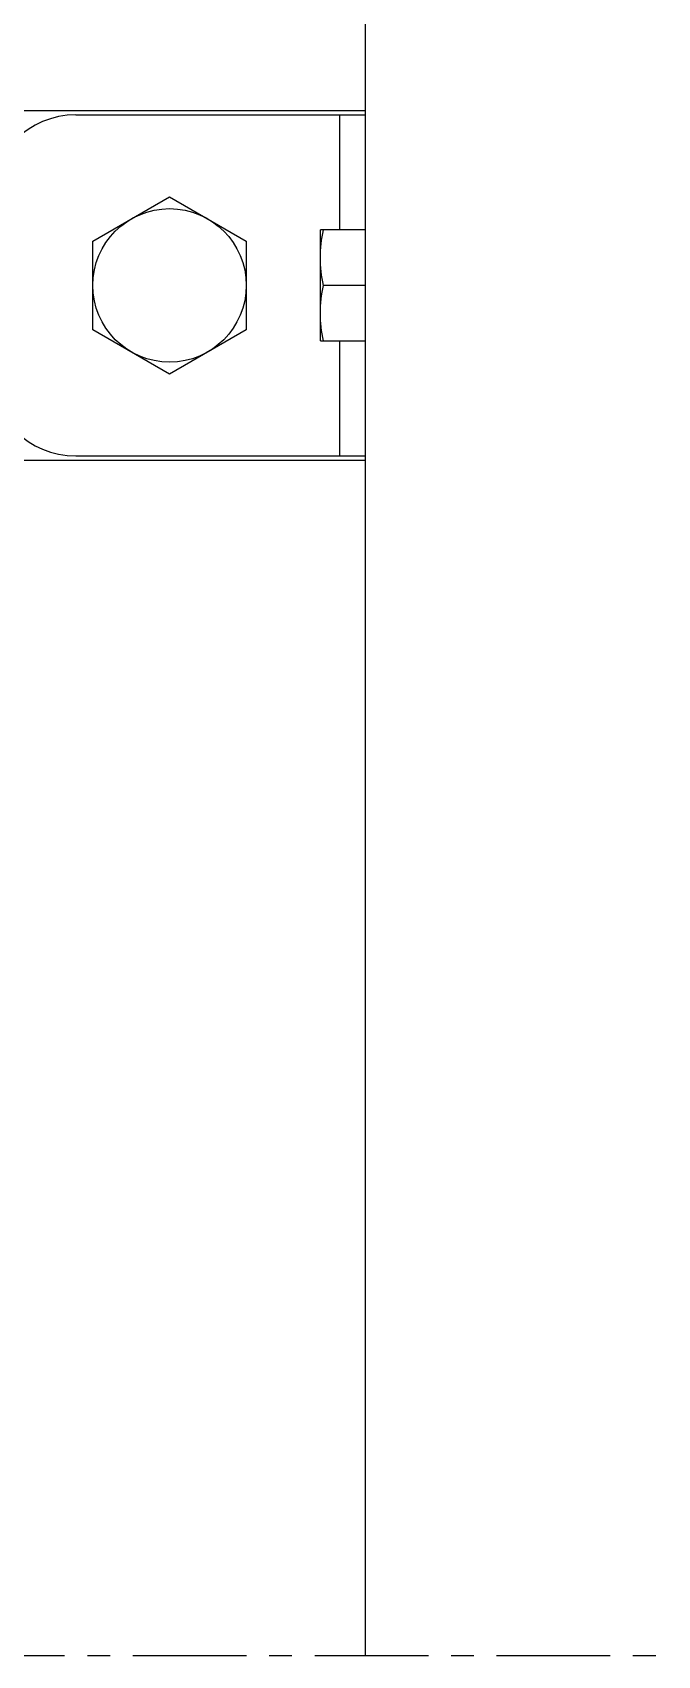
# Model space of a CAD drawing. Extents: x -1396510 to 1250330, y -1892470 to 1623980.
# Drawn here: x -1170559 to -1170210, y -55113 to -54207 of the extents above; entities that cross this region are included whole.
import ezdxf

# ---------------------------------------------------------------- set-up
doc = ezdxf.new("R2010")
doc.units = 0
doc.header["$LTSCALE"] = 1000
doc.header["$MEASUREMENT"] = 0
doc.linetypes.add('CENTER', pattern=[50.8, 31.75, -6.35, 6.35, -6.35])

msp = doc.modelspace()

# ---------------------------------------------------------------- linework, layer by layer
at = {"linetype": 'Continuous'}
for p, q in [((-1170372.89, -55113.1), (-1170372.89, -53544)), ((-1171089.23, -54250.81), (-1170372.89, -54250.81)), ((-1170534.72, -54253.19), (-1170372.89, -54253.19)), ((-1170387.17, -54317.45), (-1170387.17, -54253.19)), ((-1170525.2, -54323.65), (-1170482.36, -54298.92)), ((-1170482.36, -54298.92), (-1170439.52, -54323.65)), ((-1170398.11, -54379.32), (-1170398.11, -54317.45)), ((-1170372.89, -54317.45), (-1170398.11, -54317.45)), ((-1170525.2, -54373.12), (-1170525.2, -54323.65)), ((-1170439.52, -54323.65), (-1170439.52, -54373.12)), ((-1170372.89, -54348.38), (-1170396.37, -54348.38)), ((-1170482.36, -54397.85), (-1170525.2, -54373.12)), ((-1170439.52, -54373.12), (-1170482.36, -54397.85)), ((-1170398.11, -54379.32), (-1170372.89, -54379.32)), ((-1170387.17, -54443.58), (-1170387.17, -54379.32)), ((-1170534.72, -54443.58), (-1170372.89, -54443.58)), ((-1171089.23, -54445.96), (-1170372.89, -54445.96))]:
    msp.add_line(p, q, dxfattribs=at)
at = {"color": 7, "linetype": 'CENTER', "ltscale": 0.002}
msp.add_line((-1170706.07, -55113.1), (-1169763.47, -55113.1), dxfattribs=at)
at = {"linetype": 'Continuous'}
msp.add_circle((-1170482.36, -54348.38), 42.84, dxfattribs=at)
for centre, start, end in [((-1170534.72, -54300.79), 90, 180), ((-1170534.72, -54395.98), 180, 270)]:
    msp.add_arc(centre, 47.6, start, end, dxfattribs=at)
for points in [[(-1170398.11, -54332.91), (-1170398.11, -54327.73), (-1170397.44, -54322.52), (-1170396.37, -54317.45)], [(-1170396.37, -54348.38), (-1170397.44, -54343.31), (-1170398.11, -54338.1), (-1170398.11, -54332.91)], [(-1170398.11, -54363.85), (-1170398.11, -54358.66), (-1170397.44, -54353.46), (-1170396.37, -54348.38)], [(-1170396.37, -54379.32), (-1170397.44, -54374.24), (-1170398.11, -54369.04), (-1170398.11, -54363.85)]]:
    msp.add_open_spline(points, degree=3, dxfattribs=at)

doc.saveas('drawing.dxf')
